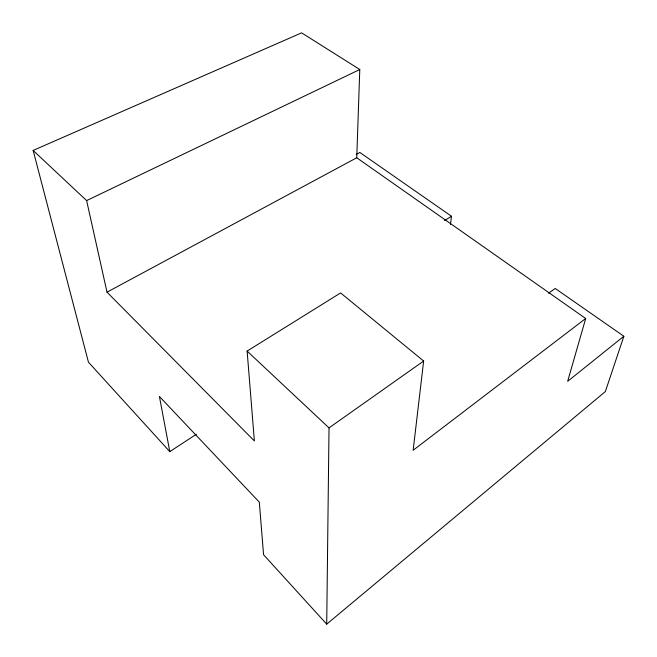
<?xml version="1.0" encoding="UTF-8"?>
<svg xmlns="http://www.w3.org/2000/svg" width="657" height="657" viewBox="0 0 657 657"><rect width="100%" height="100%" fill="white"/><g stroke="black" fill="none" stroke-linecap="round" stroke-linejoin="round"><path stroke-width="0.99" d="M548.546 293.26L555.198 288.456L623.863 336.253L605.343 391.58L326.71 624.15L329.017 427.888L247.122 351.093L340.605 292.923L423.65 361.03L413.146 450.259L585.691 318.505L356.751 157.762L359.781 69.519L301.604 32.85L33.137 150.437L88.457 362.196L169.793 451.622L196.386 434.236M450.472 224.407L451.515 216.276L359.864 152.465L356.25 154.403M585.691 318.505L567.656 381.331L623.863 336.253M329.017 427.888L423.65 361.03M444.551 220.571L451.515 216.276M33.137 150.437L86.625 200.59L107.009 292.168L356.751 157.762M86.625 200.59L359.781 69.519M107.009 292.168L254.374 440.954L247.122 351.093M326.71 624.15L263.556 554.713L259.318 502.153L159.396 396.434L169.793 451.622"/></g></svg>
